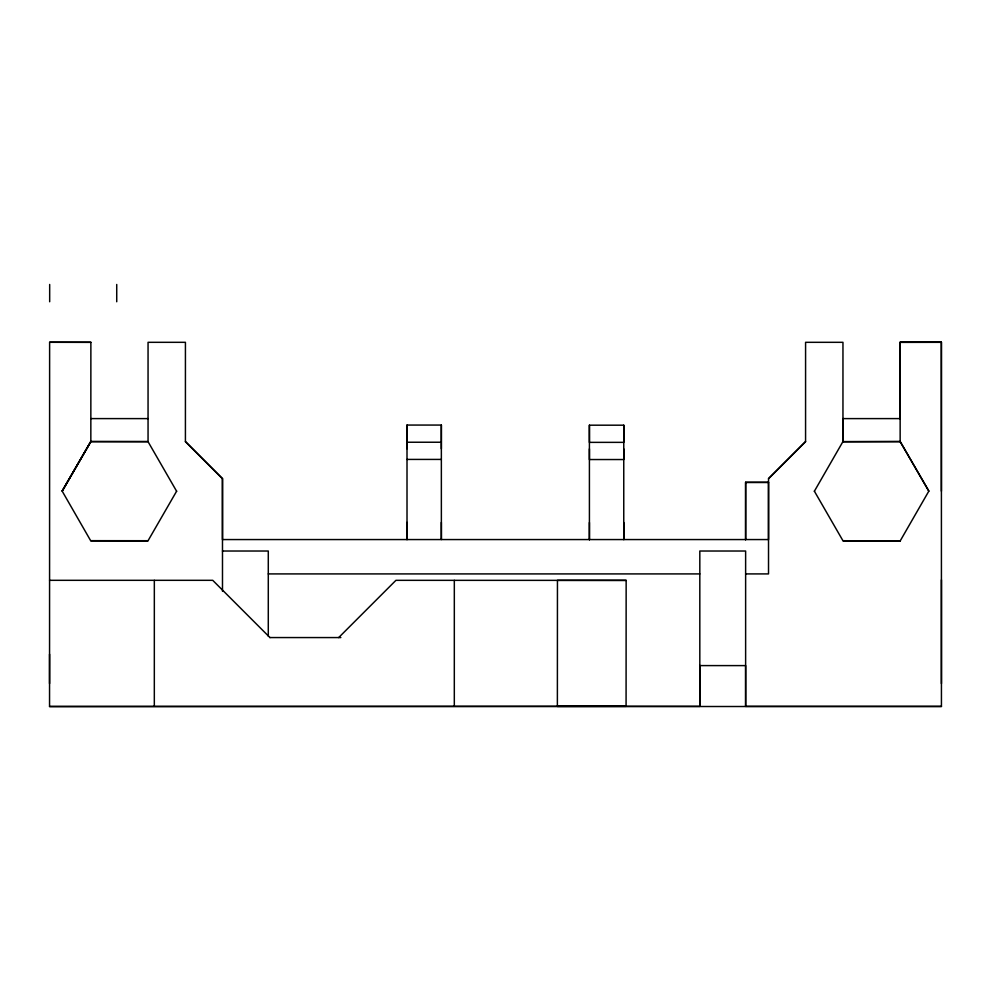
<?xml version="1.0" encoding="UTF-8"?>
<svg xmlns="http://www.w3.org/2000/svg" width="991" height="991" viewBox="0 0 991 991"><rect width="100%" height="100%" fill="white"/><g stroke="black" fill="none" stroke-linecap="round" stroke-linejoin="round"><path stroke-width="1.49" d="M900.138 418.735L900.138 342.291L941.388 342.279L941.438 706.509L49.55 706.509L49.624 342.279L90.875 342.316L90.838 441.503L62.136 491.202L90.825 441.639L148.043 441.676L176.633 491.276M154.323 706.286L154.336 580.33M185.428 441.552L222.48 478.603L222.48 539.562L768.52 539.562L768.533 478.603L805.584 441.552M407.004 448.75L407.004 425.065L441.354 425.065L441.367 539.562L441.354 522.393M407.004 539.562L407.004 522.393M441.354 448.75L441.354 425.065M454.312 706.286L454.324 580.33M49.55 706.509L557.376 706.298L557.45 580.342L626.151 580.379L626.077 706.335L557.363 706.422M589.41 539.686L589.422 522.517M589.41 425.189L589.422 459.539L623.773 459.539L623.76 425.189L589.41 425.189L589.422 442.37L623.773 442.358L623.76 425.189M623.773 522.517L623.76 539.686L623.76 448.873M557.376 706.298L699.819 706.372L699.819 665.593M941.45 706.385L745.628 706.372L745.628 665.605L699.819 665.593M745.628 482.32L745.616 539.686L745.628 482.32L768.52 482.32L768.52 573.913L745.628 573.913M814.354 491.276L842.957 441.552L842.957 342.316L805.584 342.316L805.572 441.676L768.52 478.727M941.438 683.617L941.45 579.846M900.2 541.136L843.019 540.714M176.646 491.152L147.981 540.838L90.726 540.801L62.148 491.065L90.813 441.515L148.055 441.552L148.055 342.316L185.428 342.316L185.416 441.676L222.467 478.727M338.674 637.585L395.929 580.33L626.151 580.379M900.15 418.598L842.932 418.611L842.945 441.676L900.15 441.639L900.138 342.291L941.388 342.279L941.413 491.189M900.138 342.316L941.388 342.279M91.135 418.598L148.055 418.611M407.004 442.234L441.354 442.234M407.004 459.415L441.354 459.415M745.616 482.444L768.52 482.444M222.48 551.021L268.288 551.021L268.288 636.16M268.288 573.913L699.819 573.913M49.575 580.317L212.731 580.317L269.973 637.572M269.787 637.56L340.842 637.572M49.624 342.279L90.875 342.316M90.738 540.665L147.993 540.714M900.138 441.627L928.852 491.189M814.354 491.152L843.007 540.838L900.262 540.801L928.864 491.065L900.2 441.503L842.945 441.676M745.628 706.385L745.628 551.021L699.819 551.021L699.819 706.372M589.41 448.873L589.422 539.686M407.004 425.065L407.016 539.562M222.48 478.603L222.492 591.268M116.727 284.467L116.727 301.76M49.674 284.467L49.674 301.76M49.562 654.209L49.55 683.604"/></g></svg>
